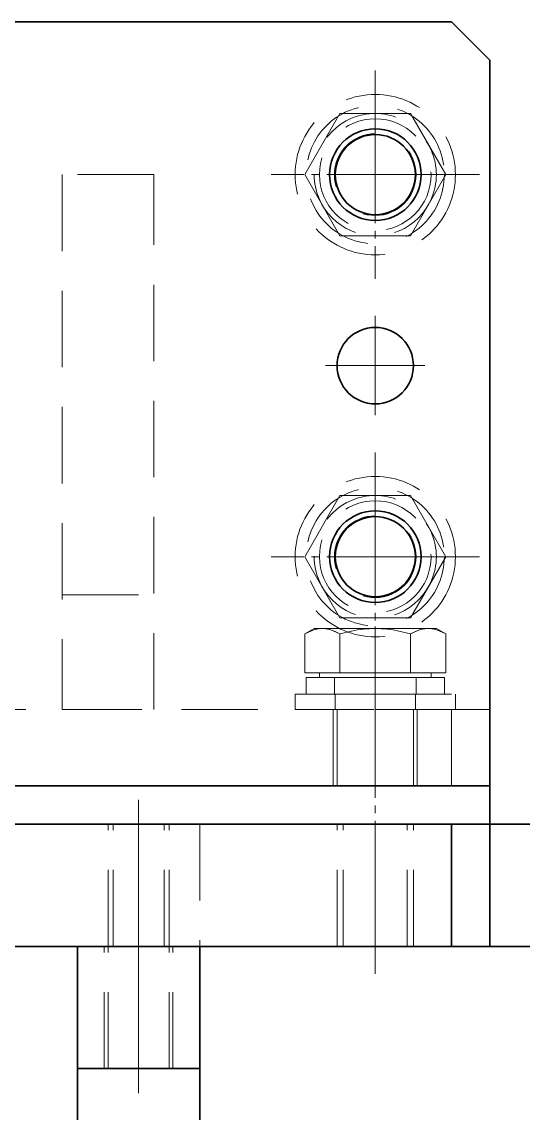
# Model space of a CAD drawing. Header units: millimetres. Extents: x 7914 to 16415, y -883 to 305.
# Drawn here: x 8396.4 to 8462.1, y -475.6 to -332.8 of the extents above; entities that cross this region are included whole.
import ezdxf

# ---------------------------------------------------------------- set-up
doc = ezdxf.new("R2010")
doc.units = ezdxf.units.MM
doc.linetypes.add('CENTER-HOKUTO', pattern=[23, 20, -1, 1, -1])
doc.linetypes.add('HIDDEN-HOKUTO', pattern=[3.8, 2.5, -1.3])
doc.layers.add('AM_7', color=2, linetype='CENTER-HOKUTO', lineweight=30)
doc.layers.add('AM_HID', color=1, linetype='HIDDEN-HOKUTO', lineweight=25)

msp = doc.modelspace()

# ---------------------------------------------------------------- linework, layer by layer
at = {"color": 7, "lineweight": 35}
for p, q in [((8452.723, -332.75), (8362.723, -332.75)), ((8457.723, -337.75), (8457.723, -432.75)), ((8357.723, -432.75), (8457.723, -432.75)), ((8357.723, -437.75), (8457.723, -437.75)), ((8531.723, -437.75), (8457.723, -437.75)), ((8452.723, -453.75), (8362.723, -453.75)), ((8531.723, -453.75), (8457.723, -453.75)), ((8403.723, -514.75), (8403.723, -469.75)), ((8419.723, -514.75), (8419.723, -469.75))]:
    msp.add_line(p, q, dxfattribs=at)
at = {"color": 7, "lineweight": 35, "ltscale": 0.176777}
msp.add_line((8452.723, -332.75), (8457.723, -337.75), dxfattribs=at)
at = {"color": 7, "lineweight": 35, "ltscale": 0.125}
for p, q in [((8457.723, -437.75), (8457.723, -432.75)), ((8452.723, -453.75), (8457.723, -453.75))]:
    msp.add_line(p, q, dxfattribs=at)
at = {"color": 7, "lineweight": 35, "ltscale": 0.4}
for p, q in [((8452.723, -453.75), (8452.723, -437.75)), ((8457.723, -453.75), (8457.723, -437.75)), ((8403.723, -453.75), (8403.723, -469.75)), ((8419.723, -453.75), (8419.723, -469.75)), ((8419.723, -469.75), (8403.723, -469.75))]:
    msp.add_line(p, q, dxfattribs=at)
at = {"color": 7, "lineweight": 35}
for centre, radius in [((8442.723, -352.75), 6), ((8442.723, -352.75), 5.25), ((8442.723, -377.75), 5), ((8442.723, -402.75), 6), ((8442.723, -402.75), 5.25)]:
    msp.add_circle(centre, radius, dxfattribs=at)
at = {"layer": 'AM_7', "color": 2, "lineweight": 13}
for p, q in [((8442.723, -339.1), (8442.723, -366.4)), ((8456.373, -352.75), (8429.073, -352.75)), ((8442.723, -371.25), (8442.723, -384.25)), ((8449.223, -377.75), (8436.223, -377.75)), ((8442.723, -389.1), (8442.723, -416.4)), ((8456.373, -402.75), (8429.073, -402.75)), ((8442.723, -411.875), (8442.723, -412.967)), ((8442.723, -457.33), (8442.723, -414.37)), ((8411.723, -472.95), (8411.723, -434.55)), ((8411.719, -455.35), (8411.719, -436.15))]:
    msp.add_line(p, q, dxfattribs=at)
at = {"layer": 'AM_HID', "color": 1, "lineweight": 13, "ltscale": 4}
for p, q in [((8433.483, -352.75), (8438.1, -344.75)), ((8438.1, -344.75), (8447.347, -344.75)), ((8447.347, -344.75), (8451.963, -352.75)), ((8401.723, -352.75), (8401.723, -422.75)), ((8413.723, -352.75), (8401.723, -352.75)), ((8413.723, -422.75), (8413.723, -352.75)), ((8438.1, -360.75), (8433.483, -352.75)), ((8451.963, -352.75), (8447.347, -360.75)), ((8447.347, -360.75), (8438.1, -360.75)), ((8433.483, -402.75), (8438.1, -394.75)), ((8438.1, -394.75), (8447.347, -394.75)), ((8447.347, -394.75), (8451.963, -402.75)), ((8438.1, -410.75), (8433.483, -402.75)), ((8451.963, -402.75), (8447.347, -410.75)), ((8401.723, -407.75), (8413.723, -407.75)), ((8447.347, -410.75), (8438.1, -410.75)), ((8434.723, -412.15), (8433.483, -412.866)), ((8434.723, -412.15), (8442.723, -412.15)), ((8442.723, -412.15), (8450.723, -412.15)), ((8450.723, -412.15), (8451.963, -412.866)), ((8433.483, -417.95), (8433.483, -412.866)), ((8438.1, -417.95), (8438.1, -412.866)), ((8438.1, -412.866), (8438.1, -417.95)), ((8447.347, -417.95), (8447.347, -412.866)), ((8447.347, -417.95), (8447.347, -412.866)), ((8451.963, -417.95), (8451.963, -412.866)), ((8433.483, -417.95), (8438.1, -417.95)), ((8435.408, -417.95), (8435.408, -418.55)), ((8438.1, -417.95), (8447.347, -417.95)), ((8447.347, -417.95), (8451.963, -417.95)), ((8450.038, -417.95), (8450.038, -418.55)), ((8442.723, -418.55), (8433.673, -418.55)), ((8433.673, -418.55), (8433.673, -420.75)), ((8437.373, -418.55), (8442.723, -418.55)), ((8437.373, -418.55), (8437.373, -420.75)), ((8451.773, -418.55), (8442.723, -418.55)), ((8442.723, -418.55), (8448.073, -418.55)), ((8448.073, -418.55), (8448.073, -420.75)), ((8451.773, -418.55), (8451.773, -420.75)), ((8432.223, -420.75), (8442.723, -420.75)), ((8432.223, -420.75), (8432.223, -422.75)), ((8437.373, -420.75), (8442.723, -420.75)), ((8437.473, -420.75), (8437.473, -422.75)), ((8442.723, -420.75), (8453.223, -420.75)), ((8442.723, -420.75), (8448.073, -420.75)), ((8447.973, -420.75), (8447.973, -422.75)), ((8453.223, -420.75), (8453.223, -422.75)), ((8457.723, -422.75), (8357.723, -422.75)), ((8401.723, -422.75), (8413.723, -422.75)), ((8432.223, -422.75), (8442.723, -422.75)), ((8437.223, -422.75), (8437.223, -437.75)), ((8437.223, -422.75), (8437.223, -437.75)), ((8437.723, -422.75), (8437.723, -437.75)), ((8442.723, -422.75), (8453.223, -422.75)), ((8447.723, -422.75), (8447.723, -437.75)), ((8448.223, -422.75), (8448.223, -437.75)), ((8448.223, -422.75), (8448.223, -437.75)), ((8452.723, -422.75), (8452.723, -437.75)), ((8457.723, -432.75), (8457.723, -422.75)), ((8362.723, -437.75), (8452.723, -437.75)), ((8407.719, -453.75), (8407.719, -437.75)), ((8407.723, -453.75), (8407.723, -437.75)), ((8407.723, -453.75), (8407.723, -437.75)), ((8407.723, -453.75), (8407.723, -437.75)), ((8408.4, -453.75), (8408.4, -437.75)), ((8408.4, -453.75), (8408.4, -437.75)), ((8415.047, -453.75), (8415.047, -437.75)), ((8415.047, -453.75), (8415.047, -437.75)), ((8415.719, -453.75), (8415.719, -437.75)), ((8415.723, -453.75), (8415.723, -437.75)), ((8415.723, -453.75), (8415.723, -437.75)), ((8415.723, -453.75), (8415.723, -437.75)), ((8419.723, -437.75), (8419.723, -453.75)), ((8437.723, -453.75), (8437.723, -437.75)), ((8437.723, -453.75), (8437.723, -437.75)), ((8437.723, -453.75), (8437.723, -437.75)), ((8438.535, -453.75), (8438.535, -437.75)), ((8438.535, -453.75), (8438.535, -437.75)), ((8446.911, -453.75), (8446.911, -437.75)), ((8446.911, -453.75), (8446.911, -437.75)), ((8447.723, -453.75), (8447.723, -437.75)), ((8447.723, -453.75), (8447.723, -437.75)), ((8447.723, -453.75), (8447.723, -437.75)), ((8452.723, -437.75), (8457.723, -437.75)), ((8419.723, -453.75), (8403.723, -453.75)), ((8407.223, -469.75), (8407.223, -453.75)), ((8407.223, -469.75), (8407.223, -453.75)), ((8407.723, -469.75), (8407.723, -453.75)), ((8407.723, -469.75), (8407.723, -453.75)), ((8415.723, -469.75), (8415.723, -453.75)), ((8415.723, -469.75), (8415.723, -453.75)), ((8416.223, -469.75), (8416.223, -453.75)), ((8416.223, -469.75), (8416.223, -453.75))]:
    msp.add_line(p, q, dxfattribs=at)
for points in [[(8438.1, -412.866), (8437.314, -412.476), (8436.916, -412.331), (8436.515, -412.227), (8436.112, -412.167), (8435.707, -412.153), (8435.331, -412.182), (8434.956, -412.252), (8434.213, -412.499), (8433.483, -412.866)], [(8433.483, -412.866), (8434.268, -412.476), (8434.667, -412.331), (8435.068, -412.227), (8435.471, -412.167), (8435.876, -412.153), (8436.252, -412.182), (8436.627, -412.252), (8437.37, -412.499), (8438.1, -412.866)], [(8442.723, -412.15), (8441.941, -412.172), (8441.162, -412.237), (8440.387, -412.343), (8439.617, -412.486), (8438.1, -412.866)], [(8438.1, -412.866), (8439.617, -412.486), (8440.387, -412.343), (8441.162, -412.237), (8441.941, -412.172), (8442.723, -412.15)], [(8447.347, -412.866), (8445.829, -412.486), (8445.06, -412.343), (8444.285, -412.237), (8443.505, -412.172), (8442.723, -412.15)], [(8442.723, -412.15), (8443.505, -412.172), (8444.285, -412.237), (8445.06, -412.343), (8445.829, -412.486), (8447.347, -412.866)], [(8447.347, -412.866), (8448.132, -412.476), (8448.53, -412.331), (8448.931, -412.227), (8449.335, -412.167), (8449.739, -412.153), (8450.115, -412.182), (8450.49, -412.252), (8451.233, -412.499), (8451.963, -412.866)], [(8451.963, -412.866), (8451.178, -412.476), (8450.78, -412.331), (8450.379, -412.227), (8449.976, -412.167), (8449.571, -412.153), (8449.195, -412.182), (8448.82, -412.252), (8448.077, -412.499), (8447.347, -412.866)]]:
    msp.add_lwpolyline(points, dxfattribs=at)
for centre, radius in [((8442.723, -352.75), 10.5), ((8442.723, -352.75), 9.05), ((8442.723, -352.75), 8), ((8442.723, -352.75), 7.315), ((8442.723, -352.75), 5.35), ((8442.723, -402.75), 10.5), ((8442.723, -402.75), 9.05), ((8442.723, -402.75), 8), ((8442.723, -402.75), 7.315), ((8442.723, -402.75), 5.35)]:
    msp.add_circle(centre, radius, dxfattribs=at)

doc.saveas('drawing.dxf')
